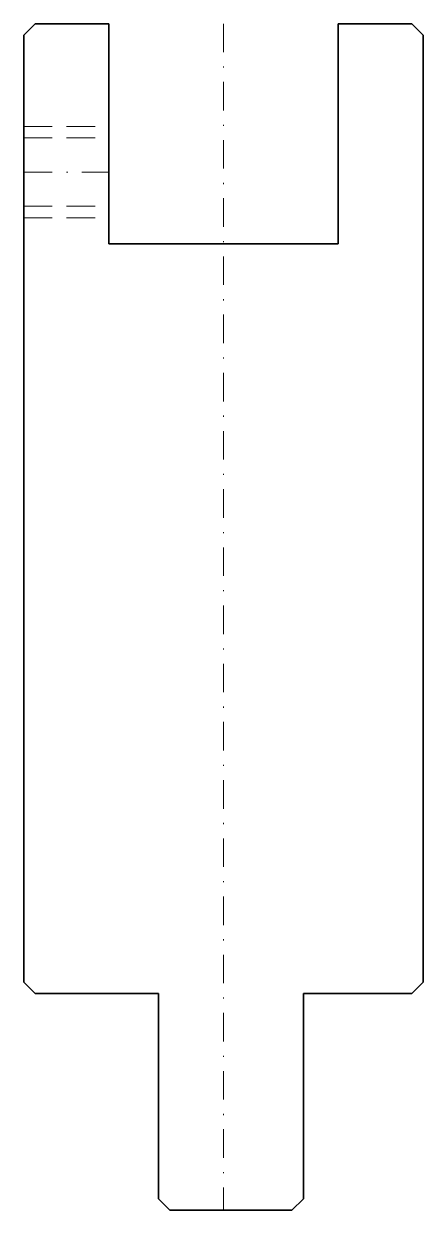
# Model space of a CAD drawing. Header units: millimetres. Extents: x -18 to 18, y -104 to 0.
import ezdxf

# ---------------------------------------------------------------- set-up
doc = ezdxf.new("R2010")
doc.units = ezdxf.units.MM
doc.header["$LTSCALE"] = 5
for name, pattern in [('AUSGEZOGEN', [0]), ('DASHDOT', [1, 0.5, -0.25, 0, -0.25]), ('DASHED', [0.75, 0.5, -0.25])]:
    doc.linetypes.add(name, pattern=pattern)
doc.layers.add('2', color=7, linetype='Continuous')

msp = doc.modelspace()

# ---------------------------------------------------------------- linework, layer by layer
at = {"layer": '2', "color": 7, "linetype": 'AUSGEZOGEN', "lineweight": 35}
for p, q in [((-17.5, -1), (-16.5, 0)), ((-16.5, 0), (-10.06, 0)), ((-10.06, 0), (-10.06, -19.3)), ((10.06, -19.3), (10.06, 0)), ((10.06, 0), (16.5, 0)), ((16.5, 0), (17.5, -1)), ((-17.5, -84), (-17.5, -1)), ((17.5, -1), (17.5, -84)), ((-10.06, -19.3), (10.06, -19.3)), ((-16.5, -85), (-17.5, -84)), ((17.5, -84), (16.5, -85)), ((-5.7, -85), (-16.5, -85)), ((-5.7, -103), (-5.7, -85)), ((16.5, -85), (7, -85)), ((7, -85), (7, -103)), ((-4.7, -104), (-5.7, -103)), ((6, -104), (-4.7, -104)), ((7, -103), (6, -104))]:
    msp.add_line(p, q, dxfattribs=at)
at = {"layer": '2', "color": 7, "linetype": 'DASHDOT', "lineweight": 18}
for p, q in [((0, 0), (0, -104)), ((-17.5, -13), (-10.06, -13))]:
    msp.add_line(p, q, dxfattribs=at)
at = {"layer": '2', "color": 7, "linetype": 'DASHED', "lineweight": 18}
for p, q in [((-17.5, -9), (-10.06, -9)), ((-17.5, -10), (-10.06, -10)), ((-17.5, -16), (-10.06, -16)), ((-17.5, -17), (-10.06, -17))]:
    msp.add_line(p, q, dxfattribs=at)

doc.saveas('drawing.dxf')
